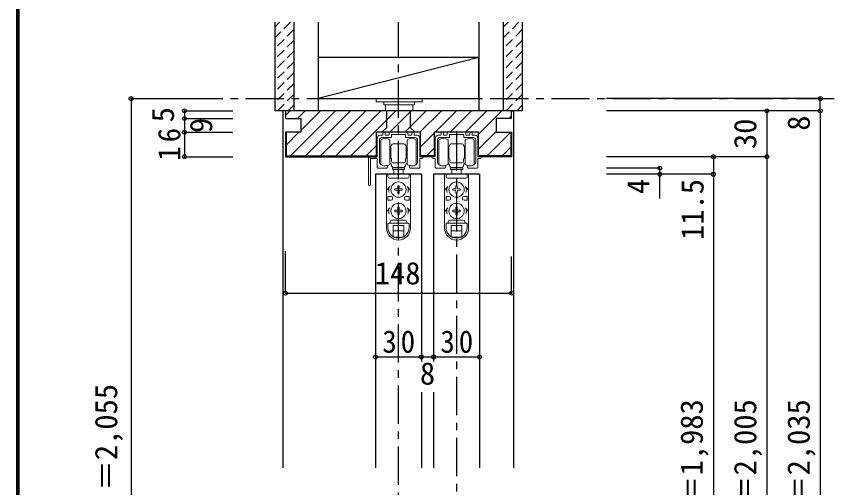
# Model space of a CAD drawing. Units: millimetres, scale not verified. Extents: x -973 to 977, y -718 to 696.
# Drawn here: x -973 to -437, y -307 to 1 of the extents above; entities that cross this region are included whole.
import ezdxf
from ezdxf.enums import TextEntityAlignment as Align

# ---------------------------------------------------------------- set-up
doc = ezdxf.new("R2010")
doc.units = ezdxf.units.MM
doc.header["$LTSCALE"] = 5
doc.header["$PDMODE"] = 32
doc.header["$PDSIZE"] = 2.5
doc.linetypes.add('CHAIN1', pattern=[8, 5, -1, 1, -1])
doc.linetypes.add('DASHED1', pattern=[1.8, 1.2, -0.6])
for name, color, linetype in [('0-1_通り芯', 4, 'CHAIN1'), ('0-2_柱', 7, 'Continuous'), ('0-3_仕上げ', 2, 'Continuous'), ('0-4_枠', 3, 'Continuous'), ('0-6_扉', 7, 'Continuous'), ('0-B_寸法', 7, 'Continuous'), ('0-C_ハッチ', 4, 'DASHED1'), ('F-1_枠', 6, 'Continuous')]:
    doc.layers.add(name, color=color, linetype=linetype)
doc.layers.add('0-7_金物', color=7, linetype='Continuous', lineweight=18)
doc.styles.add('ＭＳ ゴシック', font='')
doc.styles.get('ＭＳ ゴシック').set_extended_font_data('MS Gothic')

# ---------------------------------------------------------------- blocks, each defined once
blk = doc.blocks.new('レール金物(幕板付)')
at = {"layer": '0-7_金物'}
for p, q in [((-13.092, 7.847), (-11.742, 7.847)), ((-6.042, 6.347), (-12.092, 6.347)), ((-11.242, 8.347), (-11.242, 9.347)), ((-10.742, 9.847), (-10.242, 9.847)), ((-9.742, 9.347), (-9.742, 8.347)), ((-9.242, 7.847), (-7.742, 7.847)), ((-7.242, 8.347), (-7.242, 9.347)), ((-6.742, 9.847), (4.558, 9.847)), ((-5.742, 8.047), (-5.742, 6.647)), ((3.558, 6.647), (3.558, 8.047)), ((9.908, 6.347), (3.858, 6.347)), ((5.058, 9.347), (5.058, 8.347)), ((5.558, 7.847), (7.058, 7.847)), ((7.558, 8.347), (7.558, 9.347)), ((8.058, 9.847), (8.558, 9.847)), ((9.058, 9.347), (9.058, 8.347)), ((9.558, 7.847), (10.908, 7.847)), ((-13.592, 4.847), (-13.592, -9.939)), ((11.408, -9.939), (11.408, 4.847)), ((17.308, -24.553), (17.308, -7.553)), ((18.508, -6.353), (18.508, -24.553)), ((-8.742, -13.653), (-14.592, -13.653)), ((-8.242, -12.265), (-8.242, -13.153)), ((6.058, -13.153), (6.058, -12.265)), ((6.437, -11.975), (7.679, -12.153)), ((12.408, -13.653), (6.558, -13.653))]:
    blk.add_line(p, q, dxfattribs=at)
for points in [[(-16.492, -6.153), (-15.092, -6.153), (-15.092, 5.847)], [(3.258, 8.347), (-0.792, 8.347), (-1.092, 8.647), (-1.392, 8.347), (-5.442, 8.347)], [(12.908, 5.847), (12.908, -6.153), (18.308, -6.153)], [(-15.092, -13.153), (-15.092, -7.353), (-16.492, -7.353)], [(17.108, -7.353), (12.908, -7.353), (12.908, -13.153)]]:
    blk.add_lwpolyline(points, dxfattribs=at)
for centre, radius, start, end in [((-13.092, 5.847), 2, 90, 180), ((-12.092, 4.847), 1.5, 90, 180), ((-11.742, 8.347), 0.5, 270, 0), ((-10.742, 9.347), 0.5, 90, 180), ((-10.242, 9.347), 0.5, 0, 90), ((-9.242, 8.347), 0.5, 180, 270), ((-7.742, 8.347), 0.5, 270, 0), ((-6.742, 9.347), 0.5, 90, 180), ((-6.042, 6.647), 0.3, 270, 360), ((-5.442, 8.047), 0.3, 90, 180), ((3.258, 8.047), 0.3, 360, 90), ((3.858, 6.647), 0.3, 180, 270), ((4.558, 9.347), 0.5, 360, 90), ((5.558, 8.347), 0.5, 180, 270), ((7.058, 8.347), 0.5, 270, 360), ((8.058, 9.347), 0.5, 90, 180), ((8.558, 9.347), 0.5, 360, 90), ((9.558, 8.347), 0.5, 180, 270), ((9.908, 4.847), 1.5, 0, 90), ((10.908, 5.847), 2, 0, 90), ((-16.492, -6.753), 0.6, 90, 270), ((-13.292, -9.939), 0.3, 180, 192.08406), ((-11.63, -9.583), 2, 192.08406, 228.89829), ((9.446, -9.583), 2, 311.10171, 347.91594), ((11.108, -9.939), 0.3, 347.91594, 0), ((17.108, -7.553), 0.2, 360, 90), ((18.308, -6.353), 0.2, 0, 90), ((-14.592, -13.153), 0.5, 180, 270), ((-9.863, -7.153), 5, 231.94944, 270), ((-9.95, -7.112), 5.042, 270.99736, 285.28454), ((-8.742, -13.153), 0.5, 270, 0), ((-8.542, -12.265), 0.3, 360, 105.31651), ((6.358, -12.265), 0.3, 74.68349, 180), ((6.558, -13.153), 0.5, 180, 270), ((7.679, -7.153), 5, 270, 308.05056), ((12.408, -13.153), 0.5, 270, 360), ((17.908, -24.553), 0.6, 180, 0)]:
    blk.add_arc(centre, radius, start, end, dxfattribs=at)
blk = doc.blocks.new('戸車(上吊)②')
at = {"layer": '0-7_金物'}
for p, q in [((-11.593, 11.517), (-11.593, 27.517)), ((-5.593, 27.517), (-5.593, 19.517)), ((5.607, 27.517), (5.607, 19.517)), ((11.607, 11.517), (11.607, 27.517)), ((-5.593, 23.517), (-5.293, 23.517)), ((-5.593, 22.017), (-5.093, 22.017)), ((-5.093, 23.317), (-5.293, 23.517)), ((-5.293, 22.017), (-5.093, 22.217)), ((-5.093, 23.517), (-5.093, 19.517)), ((-4.993, 23.517), (-5.093, 23.517)), ((-3.493, 25.017), (0.007, 25.017)), ((3.507, 25.017), (0.007, 25.017)), ((5.007, 23.517), (5.107, 23.517)), ((5.107, 23.517), (5.107, 19.517)), ((5.107, 23.317), (5.307, 23.517)), ((5.307, 22.017), (5.107, 22.217)), ((5.607, 22.017), (5.107, 22.017)), ((5.607, 23.517), (5.307, 23.517)), ((-5.593, 19.517), (-5.593, 11.517)), ((-5.593, 17.017), (-5.093, 17.017)), ((-5.093, 16.817), (-5.293, 17.017)), ((-5.093, 15.517), (-5.093, 19.517)), ((5.107, 15.517), (5.107, 19.517)), ((5.107, 16.817), (5.307, 17.017)), ((5.607, 17.017), (5.107, 17.017)), ((5.607, 19.517), (5.607, 11.517)), ((-5.593, 15.517), (-5.293, 15.517)), ((-5.093, 15.717), (-5.293, 15.517)), ((-4.993, 15.517), (-5.093, 15.517)), ((-4.493, 13.517), (-4.493, 15.017)), ((-3.493, 12.517), (0.007, 12.517)), ((3.507, 12.517), (0.007, 12.517)), ((4.507, 13.517), (4.507, 15.017)), ((5.007, 15.517), (5.107, 15.517)), ((5.107, 15.717), (5.307, 15.517)), ((5.607, 15.517), (5.307, 15.517)), ((-3.993, 9.217), (-3.993, 8.217)), ((4.007, 9.217), (-3.993, 9.217)), ((-3.993, 8.217), (4.007, 8.217)), ((0.007, 9.517), (-3.493, 9.517)), ((-2.993, 9.517), (-2.993, 9.217)), ((-2.993, 5.017), (-2.993, 8.217)), ((0.007, 9.517), (3.507, 9.517)), ((3.007, 9.517), (3.007, 9.217)), ((3.007, 8.217), (3.007, 5.017)), ((4.007, 9.217), (4.007, 8.217)), ((-7.892, 5.017), (-7.892, -29.883)), ((-7.849, 5.017), (7.951, 5.017)), ((-6.892, 5.017), (-6.892, 3.517)), ((-5.892, 2.517), (5.908, 2.517)), ((6.908, 5.017), (6.908, 3.517)), ((7.908, 5.017), (7.908, -29.883)), ((-5.649, -2.983), (-7.492, -4.983)), ((-6.392, -4.983), (-7.492, -4.983)), ((-0.512, -4.463), (-2.442, -4.497)), ((-2.442, -4.497), (-2.442, -5.469)), ((-0.512, -4.463), (-0.478, -2.533)), ((0.494, -2.533), (-0.478, -2.533)), ((0.528, -4.463), (0.494, -2.533)), ((0.528, -4.463), (2.458, -4.497)), ((2.458, -5.469), (2.458, -4.497)), ((5.665, -2.983), (7.508, -4.983)), ((6.408, -4.983), (7.508, -4.983)), ((-6.892, -9.483), (-6.892, -11.983)), ((-4.892, -9.483), (-6.892, -9.483)), ((-3.892, -10.483), (-3.892, -10.983)), ((-0.512, -5.502), (-2.442, -5.469)), ((-0.512, -5.502), (-0.478, -7.433)), ((-0.478, -7.433), (0.494, -7.433)), ((0.528, -5.502), (0.494, -7.433)), ((0.528, -5.502), (2.458, -5.469)), ((3.908, -10.483), (3.908, -10.983)), ((4.908, -9.483), (6.908, -9.483)), ((6.908, -9.483), (6.908, -11.983)), ((-4.892, -11.983), (-6.892, -11.983)), ((4.908, -11.983), (6.908, -11.983)), ((-5.649, -16.983), (-7.492, -18.983)), ((-6.392, -18.983), (-7.492, -18.983)), ((-0.512, -18.463), (-2.442, -18.497)), ((-2.442, -18.497), (-2.442, -19.469)), ((-0.512, -19.502), (-2.442, -19.469)), ((-0.512, -18.463), (-0.478, -16.533)), ((-0.512, -19.502), (-0.478, -21.433)), ((0.494, -16.533), (-0.478, -16.533)), ((-0.478, -21.433), (0.494, -21.433)), ((0.528, -18.463), (0.494, -16.533)), ((0.528, -19.502), (0.494, -21.433)), ((0.528, -18.463), (2.458, -18.497)), ((0.528, -19.502), (2.458, -19.469)), ((2.458, -19.469), (2.458, -18.497)), ((5.665, -16.983), (7.508, -18.983)), ((6.408, -18.983), (7.508, -18.983)), ((-4.392, -24.983), (4.408, -24.983)), ((-6.892, -29.883), (-6.892, -27.483)), ((-6.392, -26.983), (6.408, -26.983)), ((-3.492, -28.483), (3.508, -28.483)), ((-3.492, -35.829), (-3.492, -28.483)), ((-3.492, -31.983), (3.508, -31.983)), ((3.508, -35.829), (3.508, -28.483)), ((6.908, -29.883), (6.908, -27.483)), ((-3.02, -36.083), (3.036, -36.083))]:
    blk.add_line(p, q, dxfattribs=at)
for centre in [(0.008, -4.983), (0.008, -18.983)]:
    blk.add_circle(centre, 5, dxfattribs=at)
for centre, radius, start, end in [((-8.593, 23.517), 5, 53.1301, 126.8699), ((8.607, 23.517), 5, 53.1301, 126.8699), ((-4.993, 24.017), 0.5, 270, 0), ((-3.493, 24.017), 1, 90, 180), ((3.507, 24.017), 1, 0, 90), ((5.007, 24.017), 0.5, 180, 270), ((-8.593, 15.517), 5, 233.1301, 306.8699), ((-6.493, 10.517), 2, 0, 63.25632), ((-4.993, 15.017), 0.5, 0, 90), ((-3.493, 13.517), 1, 180, 270), ((3.507, 13.517), 1, 270, 0), ((5.007, 15.017), 0.5, 90, 180), ((6.507, 10.517), 2, 116.74368, 180), ((8.607, 15.517), 5, 233.1301, 306.8699), ((-3.493, 10.517), 1, 180, 270), ((3.507, 10.517), 1, 270, 0), ((-5.892, 3.517), 1, 180, 270), ((5.908, 3.517), 1, 270, 0), ((0.008, -4.983), 6.4, 167.82427, 198.20996), ((0.008, -4.983), 6.4, 341.79004, 12.17573), ((-4.892, -10.483), 1, 0, 90), ((4.908, -10.483), 1, 90, 180), ((-4.892, -10.983), 1, 270, 0), ((4.908, -10.983), 1, 180, 270), ((0.008, -18.983), 6.4, 167.82427, 198.20996), ((0.008, -18.983), 6.4, 341.79004, 12.17573), ((-6.392, -25.983), 1, 270, 0), ((-4.392, -25.983), 1, 90, 180), ((4.408, -25.983), 1, 0, 90), ((6.408, -25.983), 1, 180, 270), ((0.008, -30.083), 7.9, 180, 0), ((-6.392, -27.483), 0.5, 90, 180), ((0.008, -29.883), 6.9, 180, 0), ((6.408, -27.483), 0.5, 0, 90)]:
    blk.add_arc(centre, radius, start, end, dxfattribs=at)
blk = doc.blocks.new('レール金具(全般)')
at = {"layer": '0-7_金物'}
for p, q in [((-10.65, 6.888), (-12, 6.888)), ((-11, 5.388), (-4.95, 5.388)), ((-10.15, 8.388), (-10.15, 7.388)), ((-9.15, 8.888), (-9.65, 8.888)), ((-8.65, 7.388), (-8.65, 8.388)), ((-6.65, 6.888), (-8.15, 6.888)), ((-6.15, 8.388), (-6.15, 7.388)), ((5.65, 8.888), (-5.65, 8.888)), ((-4.65, 5.688), (-4.65, 7.088)), ((4.65, 7.088), (4.65, 5.688)), ((4.95, 5.388), (11, 5.388)), ((6.15, 7.388), (6.15, 8.388)), ((8.15, 6.888), (6.65, 6.888)), ((8.65, 8.388), (8.65, 7.388)), ((9.65, 8.888), (9.15, 8.888)), ((10.15, 7.388), (10.15, 8.388)), ((12, 6.888), (10.65, 6.888)), ((-12.5, -10.898), (-12.5, 3.888)), ((12.5, 3.888), (12.5, -10.898)), ((-13.5, -14.612), (-7.65, -14.612)), ((-7.15, -14.112), (-7.15, -13.224)), ((7.15, -13.224), (7.15, -14.112)), ((7.65, -14.612), (13.5, -14.612))]:
    blk.add_line(p, q, dxfattribs=at)
for points in [[(-4.35, 7.388), (-0.3, 7.388), (0, 7.688), (0.3, 7.388), (4.35, 7.388)], [(-14, 4.888), (-14, -7.112), (-15.4, -7.112)], [(15.4, -7.112), (14, -7.112), (14, 4.888)], [(-15.4, -8.312), (-14, -8.312), (-14, -14.112)], [(14, -14.112), (14, -8.312), (15.4, -8.312)]]:
    blk.add_lwpolyline(points, dxfattribs=at)
for centre, radius, start, end in [((-12, 4.888), 2, 90, 180), ((-11, 3.888), 1.5, 90, 180), ((-10.65, 7.388), 0.5, 270, 0), ((-9.65, 8.388), 0.5, 90, 180), ((-9.15, 8.388), 0.5, 0, 90), ((-8.15, 7.388), 0.5, 180, 270), ((-6.65, 7.388), 0.5, 270, 0), ((-5.65, 8.388), 0.5, 90, 180), ((-4.95, 5.688), 0.3, 270, 360), ((-4.35, 7.088), 0.3, 90, 180), ((4.35, 7.088), 0.3, 360, 90), ((4.95, 5.688), 0.3, 180, 270), ((5.65, 8.388), 0.5, 360, 90), ((6.65, 7.388), 0.5, 180, 270), ((8.15, 7.388), 0.5, 270, 360), ((9.15, 8.388), 0.5, 90, 180), ((9.65, 8.388), 0.5, 360, 90), ((10.65, 7.388), 0.5, 180, 270), ((11, 3.888), 1.5, 0, 90), ((12, 4.888), 2, 0, 90), ((-15.4, -7.712), 0.6, 90, 270), ((15.4, -7.712), 0.6, 270, 90), ((-13.5, -14.112), 0.5, 180, 270), ((-12.2, -10.898), 0.3, 180, 192.08406), ((-10.538, -10.542), 2, 192.08406, 228.89829), ((-8.771, -8.112), 5, 231.94944, 269.54933), ((-8.85, -8.112), 5, 270.45826, 285.31651), ((-7.65, -14.112), 0.5, 270, 0), ((-7.45, -13.224), 0.3, 360, 105.31651), ((7.45, -13.224), 0.3, 74.68349, 180), ((7.65, -14.112), 0.5, 180, 270), ((8.85, -8.112), 5, 254.68349, 269.54174), ((8.771, -8.112), 5, 270.45067, 308.05056), ((10.538, -10.542), 2, 311.10171, 347.91594), ((12.2, -10.898), 0.3, 347.91594, 0), ((13.5, -14.112), 0.5, 270, 0)]:
    blk.add_arc(centre, radius, start, end, dxfattribs=at)

msp = doc.modelspace()

# ---------------------------------------------------------------- linework, layer by layer
at = {"layer": '0-1_通り芯'}
for p, q in [((-723.333, -585.173), (-723.333, -2.5)), ((-863.333, -52.5), (-437.333, -52.5)), ((-685.333, -74.5), (-685.333, -555.5))]:
    msp.add_line(p, q, dxfattribs=at)
at = {"layer": '0-2_柱'}
for p, q in [((-670.833, -25.5), (-775.833, -52.5)), ((-670.833, -52.5), (-670.833, -25.5)), ((-775.833, -52.5), (-670.833, -52.5))]:
    msp.add_line(p, q, dxfattribs=at)
msp.add_lwpolyline([(-670.833, -25.5), (-775.833, -25.5), (-775.833, -52.5)], dxfattribs=at)
at = {"layer": '0-3_仕上げ'}
for p, q in [((-804.333, -2.5), (-804.333, -60.5)), ((-791.833, -2.5), (-791.833, -60.5)), ((-775.833, -2.5), (-775.833, -60.5)), ((-670.833, -2.5), (-670.833, -60.5)), ((-654.833, -2.5), (-654.833, -60.5)), ((-642.333, -2.5), (-642.333, -60.5)), ((-791.833, -60.5), (-804.333, -60.5)), ((-775.833, -60.5), (-791.833, -60.5)), ((-654.833, -60.5), (-670.833, -60.5)), ((-642.333, -60.5), (-654.833, -60.5))]:
    msp.add_line(p, q, dxfattribs=at)
at = {"layer": '0-4_枠', "color": 4}
for p, q in [((-797.333, -60.5), (-798.833, -60.5)), ((-798.833, -294), (-798.833, -60.5)), ((-649.333, -60.5), (-647.833, -60.5)), ((-647.833, -294), (-647.833, -60.5))]:
    msp.add_line(p, q, dxfattribs=at)
at = {"layer": '0-4_枠'}
for p, q in [((-797.333, -60.5), (-797.333, -65.5)), ((-649.333, -60.5), (-797.333, -60.5)), ((-731.082, -60.5), (-731.082, -71.586)), ((-715.582, -71.586), (-715.582, -60.5)), ((-649.333, -65.5), (-649.333, -60.5)), ((-797.333, -74.5), (-797.333, -90.5)), ((-796.833, -74.5), (-796.833, -90)), ((-737.733, -90.5), (-737.733, -74.5)), ((-731.082, -71.586), (-733.932, -74.3)), ((-712.732, -74.3), (-715.582, -71.586)), ((-699.733, -90.5), (-699.733, -74.5)), ((-649.833, -74.5), (-649.833, -90)), ((-797.333, -90.5), (-737.734, -90.5)), ((-796.833, -90), (-737.734, -90)), ((-699.733, -90), (-708.933, -90)), ((-699.733, -90.5), (-708.933, -90.5)), ((-649.833, -90), (-670.934, -90)), ((-649.333, -90.5), (-670.934, -90.5))]:
    msp.add_line(p, q, dxfattribs=at)
for points in [[(-797.333, -65.5), (-787.333, -65.5), (-787.333, -74.5), (-797.333, -74.5)], [(-649.333, -65.5), (-659.333, -65.5), (-659.333, -74.5), (-649.333, -74.5), (-649.333, -90.5)], [(-708.933, -90.5), (-708.933, -74.5), (-737.733, -74.5)], [(-670.933, -90.5), (-670.933, -74.5), (-699.733, -74.5)]]:
    msp.add_lwpolyline(points, dxfattribs=at)
at = {"layer": '0-6_扉', "color": 6}
for p, q in [((-708.333, -102), (-738.333, -102)), ((-738.333, -102), (-738.333, -294)), ((-708.333, -102), (-708.333, -224.5)), ((-670.333, -102), (-670.333, -294)), ((-708.333, -244.5), (-708.333, -294)), ((-700.333, -244.5), (-700.333, -294))]:
    msp.add_line(p, q, dxfattribs=at)
msp.add_lwpolyline([(-670.333, -102), (-700.333, -102), (-700.333, -224.5)], dxfattribs=at)
at = {"layer": '0-7_金物'}
for p, q in [((-707.875, -52.5), (-707.875, -54.5)), ((-732.875, -54.5), (-732.875, -56.5)), ((-732.875, -56.5), (-712.875, -56.5)), ((-731.875, -56.5), (-731.875, -60.5)), ((-713.875, -60.5), (-713.875, -56.5)), ((-712.875, -54.5), (-712.875, -56.5))]:
    msp.add_line(p, q, dxfattribs=at)
msp.add_lwpolyline([(-737.875, -52.5), (-737.875, -54.5), (-707.875, -54.5)], dxfattribs=at)
at = {"layer": '0-B_寸法', "color": 4}
for p, q in [((-898.333, -52.5), (-898.333, -567.5)), ((-898.333, -52.5), (-863.333, -52.5)), ((-447.333, -52.5), (-587.333, -52.5)), ((-447.333, -60.5), (-447.333, -52.5)), ((-863.333, -60.5), (-863.333, -65.5)), ((-863.333, -60.5), (-831.833, -60.5)), ((-447.333, -60.5), (-587.333, -60.5)), ((-482.333, -60.5), (-482.333, -555.5)), ((-447.333, -60.5), (-447.333, -567.5)), ((-863.333, -65.5), (-863.333, -74.5)), ((-863.333, -65.5), (-831.833, -65.5)), ((-863.333, -74.5), (-863.333, -90.5)), ((-863.333, -74.5), (-831.833, -74.5)), ((-863.333, -90.5), (-831.833, -90.5)), ((-482.333, -90.5), (-587.333, -90.5)), ((-517.333, -90.5), (-517.333, -555.5)), ((-552.333, -98), (-587.333, -98)), ((-552.333, -117.831), (-552.333, -98)), ((-517.333, -102), (-587.333, -102)), ((-797.333, -179.804), (-797.333, -152.246)), ((-649.333, -179.804), (-649.333, -155.746)), ((-797.333, -179.804), (-649.333, -179.804)), ((-738.333, -221.5), (-708.333, -221.5)), ((-708.333, -221.5), (-700.333, -221.5)), ((-700.333, -221.5), (-670.333, -221.5))]:
    msp.add_line(p, q, dxfattribs=at)
at = {"layer": '0-B_寸法'}
for p in [(-898.333, -52.5), (-447.333, -52.5), (-863.333, -60.5), (-863.333, -65.5), (-482.333, -60.5), (-447.333, -60.5), (-863.333, -74.5), (-863.333, -90.5), (-517.333, -90.5), (-482.333, -90.5), (-552.333, -98), (-552.333, -102), (-517.333, -102), (-797.333, -179.804), (-649.333, -179.804), (-738.333, -221.5), (-708.333, -221.5), (-700.333, -221.5), (-670.333, -221.5)]:
    msp.add_point(p, dxfattribs=at)
at = {"layer": '0-C_ハッチ'}
for p, q in [((-794.051, -2.5), (-804.333, -12.782)), ((-801.122, -2.5), (-804.333, -5.711)), ((-651.622, -2.5), (-654.833, -5.711)), ((-644.551, -2.5), (-654.833, -12.782)), ((-791.833, -7.353), (-804.333, -19.853)), ((-642.333, -7.353), (-654.833, -19.853)), ((-791.833, -14.424), (-804.333, -26.924)), ((-642.333, -14.424), (-654.833, -26.924)), ((-791.833, -21.495), (-804.333, -33.995)), ((-642.333, -21.495), (-654.833, -33.995)), ((-791.833, -28.566), (-804.333, -41.066)), ((-642.333, -28.566), (-654.833, -41.066)), ((-791.833, -35.637), (-804.333, -48.137)), ((-642.333, -35.637), (-654.833, -48.137)), ((-791.833, -42.708), (-804.333, -55.208)), ((-642.333, -42.708), (-654.833, -55.208)), ((-791.833, -49.78), (-802.554, -60.5)), ((-642.333, -49.78), (-653.054, -60.5)), ((-791.833, -56.851), (-795.483, -60.5)), ((-642.333, -56.851), (-645.983, -60.5))]:
    msp.add_line(p, q, dxfattribs=at)
at = {"layer": '0-C_ハッチ', "linetype": 'Continuous'}
for p, q in [((-797.333, -63.561), (-794.272, -60.5)), ((-794.074, -90), (-764.574, -60.5)), ((-789.373, -65.5), (-784.373, -60.5)), ((-787.333, -73.36), (-774.473, -60.5)), ((-784.174, -90), (-754.674, -60.5)), ((-774.275, -90), (-744.775, -60.5)), ((-764.375, -90), (-734.875, -60.5)), ((-754.476, -90), (-724.976, -60.5)), ((-729.076, -74.5), (-715.076, -60.5)), ((-719.177, -74.5), (-705.177, -60.5)), ((-709.277, -74.5), (-695.277, -60.5)), ((-699.378, -74.5), (-685.378, -60.5)), ((-689.478, -74.5), (-675.478, -60.5)), ((-679.579, -74.5), (-665.579, -60.5)), ((-670.934, -75.755), (-655.679, -60.5)), ((-650.78, -65.5), (-649.333, -64.053)), ((-796.833, -82.86), (-788.473, -74.5)), ((-708.934, -84.056), (-699.734, -74.856)), ((-670.934, -85.654), (-659.333, -74.053)), ((-665.38, -90), (-649.88, -74.5)), ((-744.576, -90), (-737.734, -83.158)), ((-704.979, -90), (-699.735, -84.756)), ((-655.481, -90), (-649.833, -84.352))]:
    msp.add_line(p, q, dxfattribs=at)
at = {"layer": 'F-1_枠'}
for p, q in [((-973.347, 695.833), (-973.347, -700.833)), ((-972.514, 695.833), (-972.514, -700.833)), ((-971.68, 695.833), (-971.68, -700.833))]:
    msp.add_line(p, q, dxfattribs=at)

# ---------------------------------------------------------------- block references
at = {"layer": '0-7_金物', "xscale": -1}
msp.add_blockref('レール金物(幕板付)', (-724.425, -84.347), dxfattribs=at)
at = {"layer": '0-7_金物'}
for name, p in [('レール金具(全般)', (-685.333, -83.388)), ('戸車(上吊)②', (-723.34, -107.017)), ('戸車(上吊)②', (-685.34, -107.017))]:
    msp.add_blockref(name, p, dxfattribs=at)

# ---------------------------------------------------------------- texts
at = {"layer": '0-B_寸法', "style": 'ＭＳ ゴシック'}
for s, p in [('5', (-865.833, -68)), ('9', (-840.833, -75)), ('30', (-484.833, -85.5)), ('8', (-449.833, -73.5)), ('4', (-554.833, -114.94)), ('11.5', (-519.333, -145)), ('ＲＯＨ＝2,055', (-902.974, -369)), ('ＤＨ＝1,983', (-519.833, -359)), ('枠内＝2,005', (-484.833, -359)), ('枠外＝2,035', (-449.833, -359))]:
    msp.add_text(s, height=14.66, rotation=90, dxfattribs=at).set_placement(p, align=Align.BOTTOM_LEFT)
for s, p in [('148', (-738.833, -178.421)), ('8', (-709.333, -244))]:
    msp.add_text(s, height=14.66, dxfattribs=at).set_placement(p, align=Align.BOTTOM_LEFT)
at = {"layer": '0-B_寸法', "insert": (-865.833, -93.125), "char_height": 14.66, "attachment_point": 7, "rotation": 90, "style": 'ＭＳ ゴシック'}
msp.add_mtext('\\T1.27;\\W0.95;16', dxfattribs=at)
at = {"layer": '0-B_寸法', "char_height": 14.66, "attachment_point": 7, "style": 'ＭＳ ゴシック'}
for insert in [(-733.958, -219), (-695.958, -219)]:
    msp.add_mtext('\\T1.27;\\W0.95;30', dxfattribs=dict(at, insert=insert))

doc.saveas('drawing.dxf')
